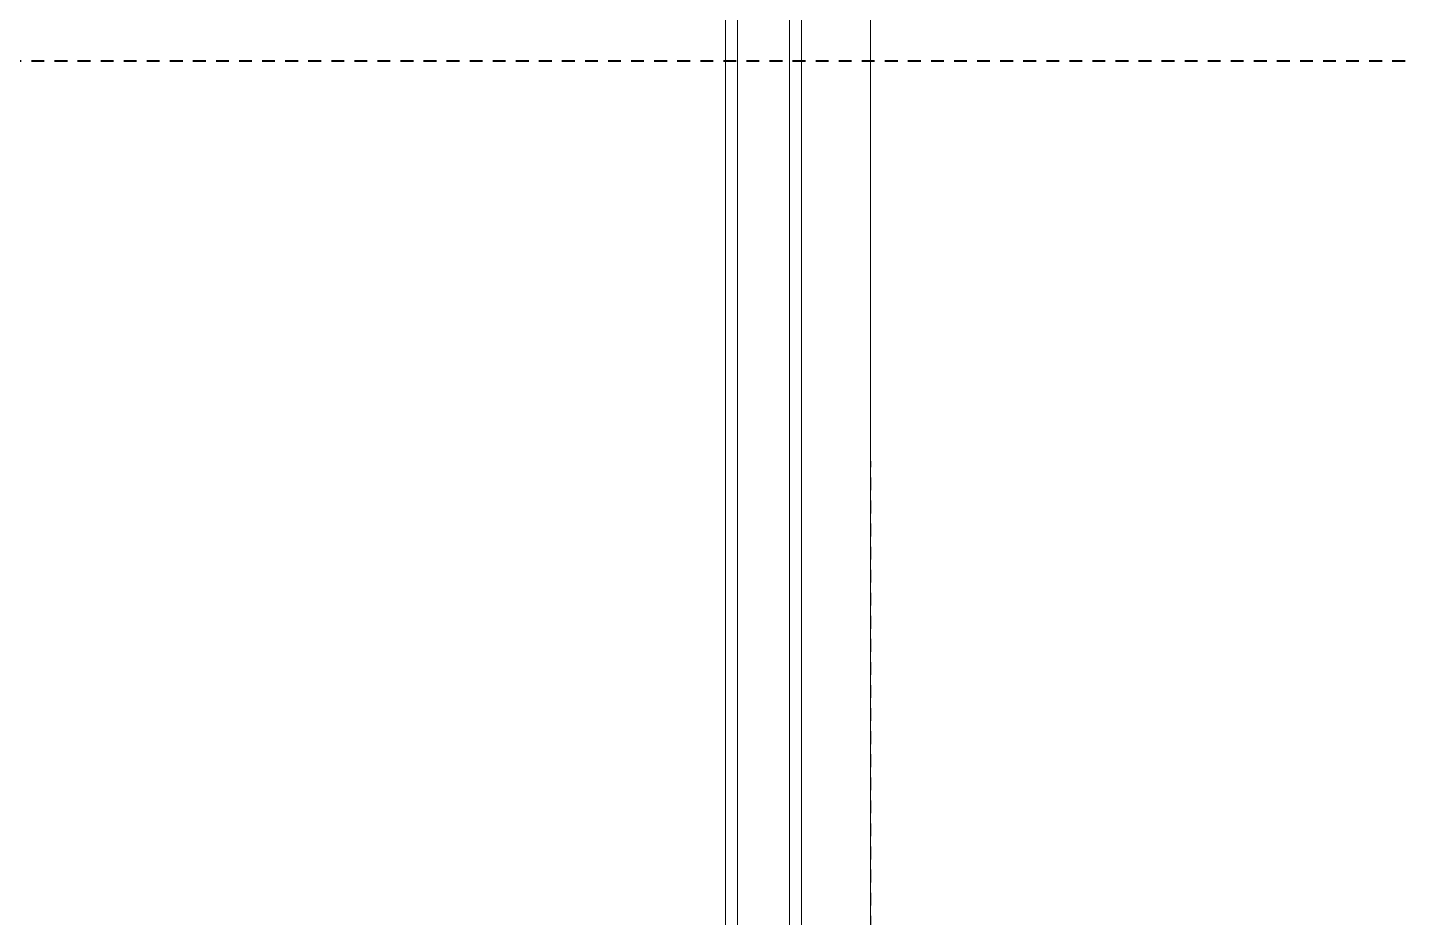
# Model space of a CAD drawing. Header units: inches. Extents: x -3905 to 10892, y 1064 to 9590.
# Drawn here: x 2156.33 to 2169.79, y 3967.35 to 3976.03 of the extents above; entities that cross this region are included whole.
import ezdxf

# ---------------------------------------------------------------- set-up
doc = ezdxf.new("R2010")
doc.units = ezdxf.units.IN
doc.header["$MEASUREMENT"] = 0
doc.linetypes.add('MYHIDDEN', pattern=[0.1875, 0.125, -0.0625])
doc.layers.add('SECTIONS', color=70, linetype='Continuous', lineweight=0)

msp = doc.modelspace()

# ---------------------------------------------------------------- linework, layer by layer
at = {"layer": 'SECTIONS', "linetype": 'Continuous', "lineweight": 5}
msp.add_line((2164.55013, 3941.98466), (2164.55013, 4037.98466), dxfattribs=at)
at = {"layer": 'SECTIONS', "linetype": 'MYHIDDEN', "lineweight": 0}
msp.add_line((2164.52153, 4020.69204), (2164.55817, 3962.22625), dxfattribs=at)
at = {"layer": 'SECTIONS', "lineweight": 0}
for points in [[(2163.13563, 4000.81415), (2163.13563, 4001.29262), (2163.13563, 3961.45266), (2163.25263, 3961.45266), (2163.25263, 4001.41762)], [(2163.76163, 4000.81415), (2163.76163, 4001.41762), (2163.76163, 3961.45266), (2163.87863, 3961.45266), (2163.87863, 3961.90266), (2163.87863, 4001.43637)]]:
    msp.add_lwpolyline(points, dxfattribs=at)
at = {"layer": 'SECTIONS', "linetype": 'MYHIDDEN', "lineweight": 40}
msp.add_lwpolyline([(2151.19087, 3975.70537), (2180.24858, 3975.70537, -0.41421356), (2183.24858, 3972.70537), (2183.24858, 3935.378, -0.41421356), (2180.24858, 3932.378), (2151.19087, 3932.378, -0.41421356), (2148.19087, 3935.378), (2148.19087, 3972.70537, -0.41421356)], format="xyb", close=True, dxfattribs=at)

doc.saveas('drawing.dxf')
